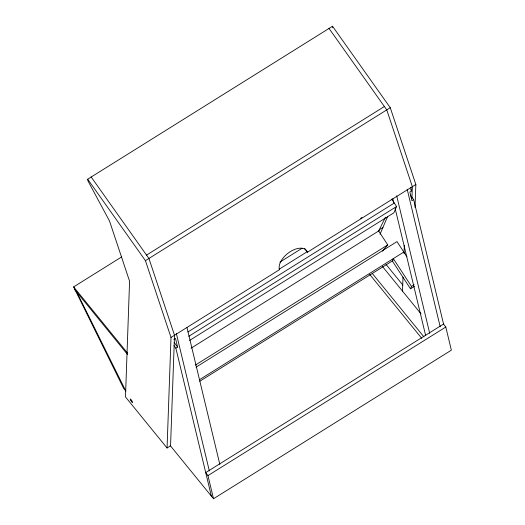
<?xml version="1.0" encoding="UTF-8"?>
<svg xmlns="http://www.w3.org/2000/svg" width="525" height="525" viewBox="0 0 525 525"><rect width="100%" height="100%" fill="white"/><g stroke="black" fill="none" stroke-linecap="round" stroke-linejoin="round"><path stroke-width="0.79" d="M91.16 176.977L148.923 258.457L174.51 335.252L170.559 445.817L167.062 448.002L171.006 337.437L145.425 260.643L87.695 179.196L332.535 26.25L390.259 107.697L415.846 184.492L415.026 207.421M411.935 198.142L412.348 186.677L386.761 109.882L328.998 28.396M402.465 291.08L403.029 277.167M403.994 253.444L404.329 245.26M378.801 231.144L379.437 229.648L382.935 227.463M380.061 234.222L387.411 216.93M391.742 199.119L396.565 206.515L393.894 212.796L189.597 340.423M411.495 286.453L393.323 258.608L392.319 260.964L410.491 288.809L411.495 286.453L414.113 284.812M191.048 348.187L378.663 230.98L385.409 217.317M382.423 251.134L387.752 244.899L378.663 230.98M76.808 292.162L125.869 391.092L123.552 388.244L73.644 286.899L121.629 256.922M146.534 255.098L384.372 106.516M145.425 260.643L390.259 107.697M279.937 262.087L302.19 248.187M279.241 269.174L307.053 251.803M360.59 218.354L361.981 217.488M171.006 337.437L279.438 269.706A16.734 9.437 -38.7 0 1 290.312 251.619A16.734 9.437 -38.7 0 1 307.414 252.223L415.846 184.492M173.775 339.498L175.521 338.408L177.601 347.084L175.855 348.18L211.352 496.086M410.714 187.215L411.6 190.929L409.854 192.019L411.935 200.701L413.68 199.605L410.307 195.103M187.911 331.964L394.295 203.031M188.797 336.308L396.565 206.515M195.267 365.151L387.752 244.899M196.061 367.146L397.005 241.612L406.921 256.81M199.395 379.759L403.817 252.052M199.782 381.242L393.081 260.492M410.491 288.809L414.428 286.348M207.959 475.604L445.797 327.029L443.553 324.03L205.715 472.605L207.959 475.604L213.518 498.75L451.356 350.175L445.797 327.029M385.98 264.344L402.885 285.114M382.482 266.529L421.037 313.878M372.225 273.368L424.003 336.965M369.659 274.365L421.824 338.428M73.644 286.899L127.483 353.03M74.491 289.321L127.503 354.434M170.159 445.489L213.518 498.75M167.062 448.002L125.488 396.939L129.577 281.229L109.522 221.032L87.859 180.712L87.695 179.196M307.414 252.223L305.255 249.526A16.734 9.437 -38.7 0 0 304.73 248.384M174.228 342.582L177.601 347.084M173.926 345.608L175.855 348.18M410.635 189.643L411.6 190.929M413.68 199.605L443.651 324.45M407.177 189.256L440.193 326.76M396.683 195.812L429.699 333.309M392.805 198.745L393.763 202.722M395.102 208.294L425.677 335.652M187.018 327.698L219.837 464.408M176.334 333.46L209.35 470.964M332.535 26.25L332.692 27.766M130.561 399.991A2.093 0.354 58 0 0 132.49 402.511A2.093 0.354 58 0 0 131.106 399.709A2.093 0.354 58 0 0 130.561 399.991"/></g></svg>
